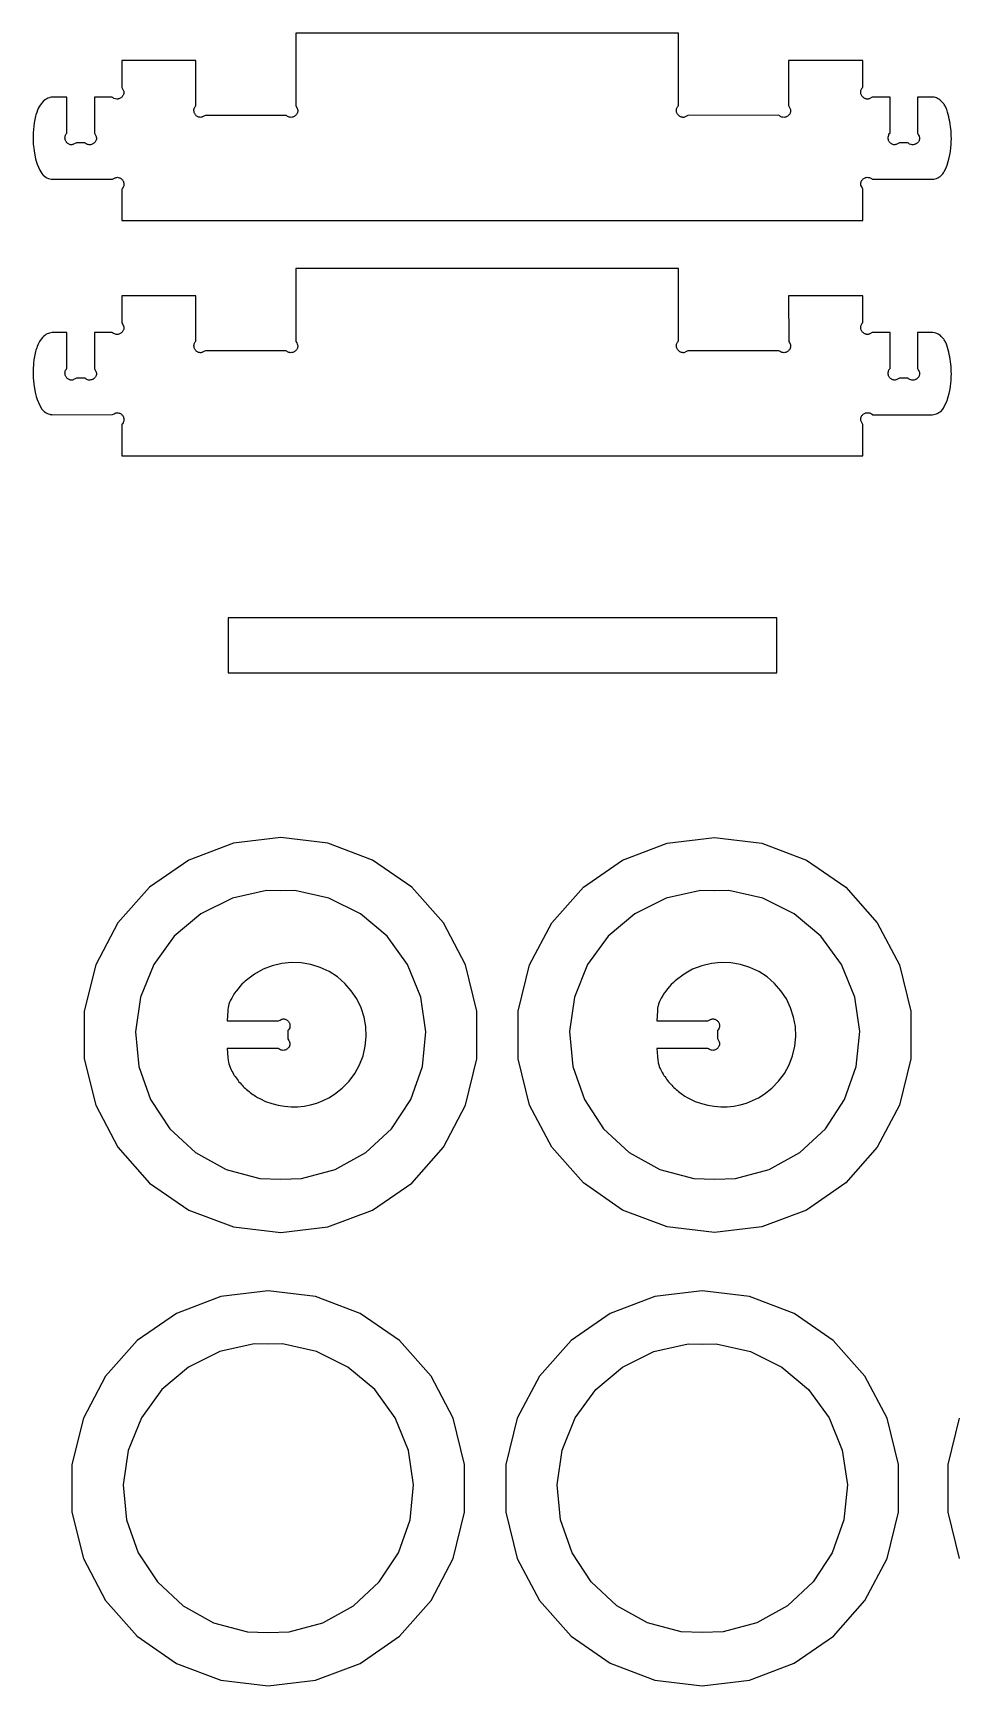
# Model space of a CAD drawing. Extents: x 141.1 to 183.9, y -70.4 to -35.8.
# Drawn here: x 170.38 to 174.58, y -44.52 to -37 of the extents above; entities that cross this region are included whole.
import ezdxf

# ---------------------------------------------------------------- set-up
doc = ezdxf.new("R2010")
doc.units = 0
doc.layers.add('SECTIONCUTEDGES', color=18, linetype='CONTINUOUS')

msp = doc.modelspace()

# ---------------------------------------------------------------- linework, layer by layer
at = {"layer": 'SECTIONCUTEDGES'}
for points in [[(170.7872, -37.852), (174.1542, -37.852), (174.154, -37.7082), (174.1532, -37.7064), (174.1496, -37.6991), (174.1474, -37.6952), (174.1463, -37.6925), (174.1456, -37.6897), (174.1452, -37.6869), (174.1452, -37.684), (174.1455, -37.6811), (174.1467, -37.6769), (174.1478, -37.6741), (174.1492, -37.6715), (174.1508, -37.669), (174.1526, -37.6667), (174.1547, -37.6646), (174.1569, -37.6626), (174.1593, -37.6609), (174.1619, -37.6594), (174.1646, -37.6582), (174.1674, -37.6572), (174.1702, -37.6565), (174.1748, -37.6559), (174.1794, -37.656), (174.1809, -37.6562), (174.1854, -37.6572), (174.1912, -37.6595), (174.1944, -37.6616), (174.1968, -37.6637), (174.1977, -37.6647), (174.1984, -37.665), (174.4704, -37.665), (174.4768, -37.6644), (174.4831, -37.6631), (174.4892, -37.6612), (174.4951, -37.6586), (174.5007, -37.6555), (174.506, -37.6519), (174.5098, -37.6487), (174.5133, -37.6453), (174.5149, -37.6435), (174.5181, -37.6398), (174.5209, -37.6358), (174.5235, -37.6316), (174.5247, -37.6295), (174.5299, -37.6187), (174.5346, -37.6076), (174.5375, -37.6), (174.5426, -37.5846), (174.5459, -37.5728), (174.5501, -37.5543), (174.5528, -37.5389), (174.555, -37.5209), (174.5561, -37.5072), (174.5568, -37.4936), (174.5571, -37.4799), (174.5569, -37.4688), (174.5565, -37.4576), (174.5558, -37.4465), (174.5548, -37.4354), (174.5535, -37.4243), (174.5519, -37.4132), (174.55, -37.4022), (174.5478, -37.3913), (174.5453, -37.3804), (174.5426, -37.3696), (174.5395, -37.3589), (174.5362, -37.3482), (174.5348, -37.3442), (174.5331, -37.3402), (174.5314, -37.3364), (174.5294, -37.3326), (174.5273, -37.3289), (174.525, -37.3253), (174.5225, -37.3218), (174.5199, -37.3184), (174.5171, -37.3152), (174.5142, -37.3121), (174.5111, -37.3091), (174.5043, -37.3034), (174.5004, -37.3007), (174.4948, -37.2973), (174.4898, -37.295), (174.4845, -37.2932), (174.479, -37.2921), (174.4737, -37.2916), (174.4449, -37.2911), (174.4036, -37.2909), (174.4036, -37.4546), (174.404, -37.456), (174.4078, -37.4637), (174.4104, -37.4685), (174.411, -37.4698), (174.4119, -37.4726), (174.4125, -37.4754), (174.4127, -37.4783), (174.4127, -37.4797), (174.4123, -37.4826), (174.4112, -37.4868), (174.41, -37.4896), (174.4087, -37.4922), (174.4071, -37.4947), (174.4052, -37.497), (174.4032, -37.4991), (174.4009, -37.5011), (174.3985, -37.5028), (174.396, -37.5043), (174.3933, -37.5055), (174.3905, -37.5065), (174.3876, -37.5072), (174.383, -37.5078), (174.3784, -37.5077), (174.3739, -37.5069), (174.3674, -37.5046), (174.3622, -37.5012), (174.3598, -37.4988), (174.3595, -37.4987), (174.3226, -37.4988), (174.3215, -37.4992), (174.3176, -37.5011), (174.3091, -37.5055), (174.3064, -37.5066), (174.3037, -37.5073), (174.3008, -37.5077), (174.2979, -37.5078), (174.2951, -37.5074), (174.2908, -37.5063), (174.2881, -37.5051), (174.2854, -37.5038), (174.283, -37.5022), (174.2806, -37.5003), (174.2785, -37.4983), (174.2765, -37.496), (174.2748, -37.4936), (174.2733, -37.4911), (174.2721, -37.4884), (174.2711, -37.4856), (174.2701, -37.4812), (174.2698, -37.4781), (174.2699, -37.4735), (174.2707, -37.469), (174.2724, -37.4639), (174.2734, -37.4618), (174.2765, -37.4573), (174.2788, -37.4549), (174.2789, -37.2909), (174.198, -37.291), (174.1967, -37.2914), (174.1865, -37.2971), (174.1836, -37.2986), (174.1806, -37.2996), (174.1784, -37.2999), (174.1752, -37.3001), (174.1718, -37.2998), (174.1696, -37.2994), (174.1674, -37.2988), (174.1652, -37.298), (174.1631, -37.2971), (174.1611, -37.296), (174.1591, -37.2948), (174.1572, -37.2935), (174.1555, -37.292), (174.1538, -37.2904), (174.1523, -37.2887), (174.1499, -37.2855), (174.1483, -37.2825), (174.1469, -37.2793), (174.1459, -37.276), (174.1453, -37.2726), (174.145, -37.2692), (174.145, -37.2675), (174.1453, -37.2642), (174.146, -37.2609), (174.147, -37.2577), (174.1484, -37.2546), (174.1501, -37.2517), (174.1523, -37.2489), (174.1538, -37.2476), (174.1541, -37.247), (174.1542, -37.1246), (173.8175, -37.1246), (173.8175, -37.3299), (173.8181, -37.3317), (173.8212, -37.3381), (173.8243, -37.3438), (173.8249, -37.3452), (173.8258, -37.3479), (173.8264, -37.3507), (173.8265, -37.3521), (173.8266, -37.355), (173.8264, -37.3565), (173.8259, -37.3593), (173.8251, -37.3621), (173.824, -37.3649), (173.8226, -37.3675), (173.821, -37.37), (173.8191, -37.3723), (173.8171, -37.3745), (173.8149, -37.3764), (173.8124, -37.3781), (173.8099, -37.3796), (173.8072, -37.3809), (173.8044, -37.3818), (173.8, -37.3828), (173.7954, -37.3832), (173.7908, -37.3828), (173.7863, -37.3819), (173.7827, -37.3806), (173.7786, -37.3783), (173.7753, -37.3758), (173.7742, -37.3745), (173.7734, -37.374), (173.3595, -37.3745), (173.3472, -37.3813), (173.3442, -37.3824), (173.3411, -37.3831), (173.34, -37.3832), (173.3367, -37.3832), (173.3345, -37.3829), (173.3322, -37.3825), (173.33, -37.3819), (173.3278, -37.3812), (173.3257, -37.3803), (173.3237, -37.3792), (173.3217, -37.378), (173.3199, -37.3767), (173.3181, -37.3752), (173.3164, -37.3736), (173.3149, -37.3719), (173.3126, -37.3686), (173.3109, -37.3656), (173.3095, -37.3625), (173.3085, -37.3592), (173.3079, -37.3558), (173.3077, -37.3524), (173.3078, -37.349), (173.3082, -37.3457), (173.3086, -37.344), (173.3096, -37.3408), (173.311, -37.3378), (173.3127, -37.3349), (173.3151, -37.3318), (173.3159, -37.3312), (173.3168, -37.3299), (173.3168, -36.9999), (171.5775, -36.9999), (171.5775, -37.3299), (171.5777, -37.3308), (171.5849, -37.3452), (171.5854, -37.3465), (171.5861, -37.3493), (171.5863, -37.3507), (171.5866, -37.3536), (171.5864, -37.3565), (171.5859, -37.3593), (171.585, -37.3621), (171.5839, -37.3649), (171.5825, -37.3675), (171.5809, -37.37), (171.5791, -37.3723), (171.577, -37.3745), (171.5748, -37.3764), (171.5724, -37.3781), (171.5698, -37.3796), (171.5671, -37.3809), (171.5643, -37.3818), (171.5615, -37.3826), (171.5569, -37.3831), (171.5523, -37.383), (171.5478, -37.3823), (171.5448, -37.3814), (171.5399, -37.3792), (171.5366, -37.377), (171.535, -37.3755), (171.5344, -37.3747), (171.5339, -37.3743), (171.5334, -37.3741), (171.1678, -37.3741), (171.1667, -37.3744), (171.1626, -37.3764), (171.1541, -37.3808), (171.1528, -37.3814), (171.1501, -37.3823), (171.1472, -37.3829), (171.1444, -37.3831), (171.1415, -37.383), (171.1387, -37.3824), (171.1358, -37.3816), (171.1331, -37.3805), (171.1304, -37.3791), (171.128, -37.3775), (171.1256, -37.3756), (171.1235, -37.3736), (171.1215, -37.3714), (171.1198, -37.3689), (171.1183, -37.3664), (171.1171, -37.3637), (171.1161, -37.3609), (171.1151, -37.3565), (171.1148, -37.3535), (171.1149, -37.3488), (171.1157, -37.3443), (171.1165, -37.3414), (171.1174, -37.3392), (171.1205, -37.3338), (171.1229, -37.3312), (171.1235, -37.3307), (171.1239, -37.33), (171.1239, -37.1246), (170.7872, -37.1246), (170.7873, -37.247), (170.7887, -37.2504), (170.7946, -37.262), (170.7955, -37.2647), (170.7959, -37.2661), (170.7962, -37.269), (170.7963, -37.2719), (170.7959, -37.2747), (170.7948, -37.279), (170.7937, -37.2817), (170.7923, -37.2844), (170.7907, -37.2868), (170.7888, -37.2892), (170.7868, -37.2913), (170.7846, -37.2933), (170.7821, -37.295), (170.7796, -37.2965), (170.7769, -37.2977), (170.7741, -37.2987), (170.7697, -37.2997), (170.7682, -37.2998), (170.7636, -37.3), (170.759, -37.2994), (170.7575, -37.2991), (170.751, -37.2968), (170.7476, -37.2947), (170.7448, -37.2924), (170.7436, -37.2911), (170.7431, -37.2909), (170.6625, -37.2909), (170.6627, -37.4553), (170.6653, -37.461), (170.6699, -37.4698), (170.6708, -37.4726), (170.6714, -37.4754), (170.6715, -37.4768), (170.6716, -37.4797), (170.6712, -37.4826), (170.6701, -37.4868), (170.6689, -37.4896), (170.6676, -37.4922), (170.666, -37.4947), (170.6641, -37.497), (170.6621, -37.4991), (170.6598, -37.5011), (170.6574, -37.5028), (170.6549, -37.5043), (170.6522, -37.5055), (170.6494, -37.5065), (170.645, -37.5075), (170.6435, -37.5077), (170.6389, -37.5078), (170.6343, -37.5073), (170.6313, -37.5066), (170.6256, -37.5042), (170.6242, -37.5034), (170.6205, -37.5006), (170.6192, -37.4992), (170.6184, -37.4987), (170.5813, -37.4989), (170.5804, -37.4992), (170.5756, -37.5015), (170.568, -37.5055), (170.5654, -37.5066), (170.5626, -37.5073), (170.5597, -37.5077), (170.5568, -37.5078), (170.554, -37.5074), (170.5497, -37.5063), (170.547, -37.5051), (170.5443, -37.5038), (170.5419, -37.5022), (170.5395, -37.5003), (170.5374, -37.4983), (170.5354, -37.496), (170.5337, -37.4936), (170.5322, -37.4911), (170.531, -37.4884), (170.53, -37.4856), (170.529, -37.4812), (170.5287, -37.4766), (170.5288, -37.4735), (170.5296, -37.469), (170.5313, -37.4639), (170.5344, -37.4585), (170.5361, -37.4564), (170.5373, -37.4555), (170.5378, -37.4546), (170.5378, -37.2909), (170.4841, -37.2911), (170.473, -37.2914), (170.4664, -37.2921), (170.4598, -37.2935), (170.4577, -37.2941), (170.4514, -37.2963), (170.4455, -37.299), (170.4399, -37.3022), (170.4348, -37.306), (170.4316, -37.3088), (170.4279, -37.3126), (170.4209, -37.3212), (170.4133, -37.3326), (170.4088, -37.3406), (170.4043, -37.3499), (170.4, -37.3606), (170.3965, -37.3716), (170.3951, -37.3772), (170.3917, -37.3924), (170.389, -37.4078), (170.3868, -37.4232), (170.3852, -37.4388), (170.3841, -37.4543), (170.3836, -37.4738), (170.3837, -37.4776), (170.3842, -37.4969), (170.3847, -37.5045), (170.3866, -37.5239), (170.3881, -37.5356), (170.3914, -37.555), (170.3949, -37.5712), (170.398, -37.5824), (170.4026, -37.5961), (170.4081, -37.6098), (170.4144, -37.6231), (170.4239, -37.6392), (170.4279, -37.6443), (170.4301, -37.6467), (170.4349, -37.651), (170.4412, -37.6556), (170.4465, -37.6586), (170.4535, -37.6615), (170.4592, -37.6633), (170.4666, -37.6646), (170.471, -37.665), (170.7437, -37.6648), (170.7449, -37.6644), (170.7513, -37.6613), (170.757, -37.6582), (170.7583, -37.6576), (170.7611, -37.6567), (170.7639, -37.6561), (170.7668, -37.6559), (170.7697, -37.6561), (170.7711, -37.6563), (170.7753, -37.6575), (170.7781, -37.6586), (170.7807, -37.6599), (170.7832, -37.6615), (170.7855, -37.6634), (170.7877, -37.6654), (170.7896, -37.6677), (170.7913, -37.6701), (170.7928, -37.6726), (170.7941, -37.6753), (170.795, -37.6781), (170.796, -37.6825), (170.7964, -37.6871), (170.7962, -37.6902), (170.7955, -37.6947), (170.7934, -37.7005), (170.7902, -37.7058), (170.7881, -37.708), (170.7873, -37.709)], [(170.7872, -38.9222), (174.1542, -38.9222), (174.1542, -38.7793), (174.1536, -38.7774), (174.1468, -38.764), (174.1459, -38.7613), (174.1453, -38.7584), (174.1451, -38.7556), (174.1453, -38.7527), (174.1455, -38.7512), (174.1467, -38.747), (174.1478, -38.7443), (174.1492, -38.7416), (174.1508, -38.7391), (174.1526, -38.7368), (174.1547, -38.7347), (174.1569, -38.7327), (174.1593, -38.731), (174.1619, -38.7295), (174.1646, -38.7283), (174.1674, -38.7273), (174.1702, -38.7266), (174.1748, -38.726), (174.1794, -38.7261), (174.1809, -38.7263), (174.1854, -38.7273), (174.1898, -38.7289), (174.1944, -38.7317), (174.1966, -38.7335), (174.1971, -38.7342), (174.1984, -38.7351), (174.4704, -38.7351), (174.4768, -38.7345), (174.4831, -38.7332), (174.4892, -38.7313), (174.4951, -38.7288), (174.5007, -38.7256), (174.506, -38.722), (174.5079, -38.7204), (174.5115, -38.7172), (174.5149, -38.7136), (174.5181, -38.7099), (174.5209, -38.7059), (174.5235, -38.7017), (174.5307, -38.687), (174.5361, -38.674), (174.5375, -38.6701), (174.5426, -38.6547), (174.5469, -38.639), (174.5501, -38.6245), (174.5528, -38.609), (174.555, -38.591), (174.5558, -38.5819), (174.5568, -38.5637), (174.5571, -38.55), (174.5569, -38.5389), (174.5565, -38.5277), (174.5558, -38.5166), (174.5548, -38.5055), (174.5535, -38.4944), (174.5519, -38.4833), (174.55, -38.4723), (174.5478, -38.4614), (174.5453, -38.4505), (174.5426, -38.4397), (174.5395, -38.429), (174.5362, -38.4183), (174.5348, -38.4143), (174.5331, -38.4103), (174.5314, -38.4065), (174.5294, -38.4027), (174.5273, -38.399), (174.525, -38.3954), (174.5225, -38.3919), (174.5199, -38.3886), (174.5171, -38.3853), (174.5142, -38.3822), (174.5111, -38.3792), (174.507, -38.3757), (174.5043, -38.3735), (174.4965, -38.3683), (174.4915, -38.3658), (174.4863, -38.3639), (174.4809, -38.3625), (174.4721, -38.3617), (174.4036, -38.361), (174.4036, -38.5247), (174.4042, -38.5265), (174.4078, -38.5338), (174.4104, -38.5386), (174.4115, -38.5413), (174.4122, -38.5441), (174.4126, -38.5469), (174.4127, -38.5498), (174.4125, -38.5513), (174.412, -38.5541), (174.4112, -38.5569), (174.41, -38.5597), (174.4087, -38.5623), (174.4071, -38.5648), (174.4052, -38.5671), (174.4032, -38.5693), (174.4009, -38.5712), (174.3985, -38.5729), (174.396, -38.5744), (174.3933, -38.5756), (174.3905, -38.5766), (174.3861, -38.5776), (174.3815, -38.578), (174.3769, -38.5776), (174.3724, -38.5767), (174.3681, -38.575), (174.3628, -38.5718), (174.3611, -38.5703), (174.3605, -38.5695), (174.3597, -38.5689), (174.3226, -38.5689), (174.3215, -38.5693), (174.3176, -38.5712), (174.3091, -38.5756), (174.3064, -38.5767), (174.3051, -38.5771), (174.3022, -38.5777), (174.2994, -38.5779), (174.2965, -38.5777), (174.2936, -38.5772), (174.2908, -38.5764), (174.2881, -38.5753), (174.2854, -38.5739), (174.283, -38.5723), (174.2806, -38.5704), (174.2785, -38.5684), (174.2765, -38.5661), (174.2748, -38.5637), (174.2733, -38.5612), (174.2721, -38.5585), (174.2711, -38.5557), (174.2701, -38.5513), (174.2698, -38.5482), (174.2699, -38.5436), (174.2707, -38.5391), (174.2711, -38.5376), (174.2734, -38.5319), (174.2771, -38.5267), (174.2781, -38.5259), (174.2789, -38.5247), (174.2789, -38.361), (174.1982, -38.361), (174.1964, -38.3617), (174.1865, -38.3673), (174.1836, -38.3687), (174.1806, -38.3697), (174.1795, -38.3699), (174.1763, -38.3702), (174.1741, -38.3702), (174.1718, -38.3699), (174.1696, -38.3695), (174.1674, -38.3689), (174.1652, -38.3681), (174.1631, -38.3672), (174.1611, -38.3662), (174.1591, -38.365), (174.1572, -38.3636), (174.1555, -38.3621), (174.1538, -38.3605), (174.1523, -38.3588), (174.1499, -38.3556), (174.1483, -38.3526), (174.1469, -38.3494), (174.1459, -38.3461), (174.1453, -38.3427), (174.145, -38.3393), (174.1451, -38.3359), (174.1456, -38.3326), (174.1465, -38.3294), (174.147, -38.3278), (174.1484, -38.3247), (174.1501, -38.3218), (174.1523, -38.319), (174.154, -38.3175), (174.1541, -38.3171), (174.1542, -38.1947), (173.8175, -38.1947), (173.8181, -38.4019), (173.8208, -38.4073), (173.8243, -38.414), (173.8254, -38.4166), (173.8262, -38.4194), (173.8265, -38.4223), (173.8266, -38.4251), (173.8262, -38.428), (173.8251, -38.4323), (173.824, -38.435), (173.8226, -38.4376), (173.821, -38.4401), (173.8191, -38.4424), (173.8171, -38.4446), (173.8149, -38.4465), (173.8124, -38.4482), (173.8099, -38.4497), (173.8072, -38.451), (173.8044, -38.452), (173.8, -38.4529), (173.7969, -38.4532), (173.7923, -38.4531), (173.7908, -38.453), (173.7863, -38.452), (173.7834, -38.451), (173.7786, -38.4485), (173.7735, -38.4442), (173.3602, -38.4444), (173.359, -38.4448), (173.3472, -38.4514), (173.3442, -38.4526), (173.3411, -38.4532), (173.3378, -38.4534), (173.3345, -38.4531), (173.3322, -38.4526), (173.33, -38.452), (173.3278, -38.4513), (173.3257, -38.4504), (173.3237, -38.4493), (173.3217, -38.4481), (173.3199, -38.4468), (173.3181, -38.4453), (173.3164, -38.4437), (173.3149, -38.442), (173.3126, -38.4387), (173.3109, -38.4357), (173.3102, -38.4342), (173.309, -38.4309), (173.3085, -38.4293), (173.3079, -38.4259), (173.3077, -38.4225), (173.3078, -38.4191), (173.3082, -38.4158), (173.3086, -38.4141), (173.3096, -38.4109), (173.311, -38.4079), (173.3127, -38.405), (173.3151, -38.4019), (173.3159, -38.4013), (173.3168, -38.4), (173.3168, -38.07), (171.5775, -38.07), (171.5775, -38.4002), (171.5777, -38.4009), (171.5785, -38.4028), (171.5817, -38.4091), (171.5843, -38.414), (171.5854, -38.4166), (171.5861, -38.4194), (171.5865, -38.4223), (171.5865, -38.4251), (171.5864, -38.4266), (171.5859, -38.4294), (171.585, -38.4323), (171.5839, -38.435), (171.5825, -38.4376), (171.5809, -38.4401), (171.5791, -38.4424), (171.577, -38.4446), (171.5748, -38.4465), (171.5724, -38.4482), (171.5698, -38.4497), (171.5671, -38.451), (171.5643, -38.452), (171.5599, -38.4529), (171.5569, -38.4532), (171.5523, -38.4531), (171.5493, -38.4527), (171.5463, -38.452), (171.5405, -38.4497), (171.5379, -38.448), (171.535, -38.4457), (171.5338, -38.4443), (171.5333, -38.4442), (171.1679, -38.4442), (171.1667, -38.4446), (171.1626, -38.4465), (171.1541, -38.4509), (171.1515, -38.452), (171.1487, -38.4528), (171.1458, -38.4532), (171.1429, -38.4532), (171.1401, -38.4529), (171.1358, -38.4517), (171.1331, -38.4506), (171.1304, -38.4492), (171.128, -38.4476), (171.1256, -38.4458), (171.1235, -38.4437), (171.1215, -38.4415), (171.1198, -38.4391), (171.1183, -38.4365), (171.1171, -38.4338), (171.1161, -38.431), (171.1151, -38.4266), (171.1148, -38.422), (171.1151, -38.4174), (171.1161, -38.4129), (171.1184, -38.4072), (171.1201, -38.4046), (171.1229, -38.4013), (171.1235, -38.4009), (171.1238, -38.4002), (171.1239, -38.1947), (170.7872, -38.1947), (170.7876, -38.3182), (170.7909, -38.3251), (170.7946, -38.3321), (170.7955, -38.3348), (170.7961, -38.3377), (170.7963, -38.3405), (170.7961, -38.3434), (170.7956, -38.3463), (170.7948, -38.3491), (170.7937, -38.3518), (170.7923, -38.3545), (170.7907, -38.357), (170.7888, -38.3593), (170.7868, -38.3614), (170.7846, -38.3634), (170.7821, -38.3651), (170.7796, -38.3666), (170.7769, -38.3678), (170.7741, -38.3688), (170.7697, -38.3698), (170.7651, -38.3701), (170.762, -38.37), (170.7575, -38.3692), (170.7531, -38.3678), (170.7496, -38.3661), (170.7448, -38.3625), (170.7436, -38.3612), (170.7431, -38.361), (170.6625, -38.361), (170.6627, -38.5253), (170.6649, -38.5302), (170.6693, -38.5386), (170.6699, -38.5399), (170.6708, -38.5427), (170.6714, -38.5455), (170.6716, -38.5484), (170.6716, -38.5498), (170.6712, -38.5527), (170.6701, -38.5569), (170.6689, -38.5597), (170.6676, -38.5623), (170.666, -38.5648), (170.6641, -38.5671), (170.6621, -38.5693), (170.6598, -38.5712), (170.6574, -38.5729), (170.6549, -38.5744), (170.6522, -38.5756), (170.6494, -38.5766), (170.6465, -38.5773), (170.6419, -38.5779), (170.6404, -38.578), (170.6358, -38.5776), (170.6313, -38.5767), (170.6277, -38.5754), (170.6249, -38.574), (170.6229, -38.5727), (170.6187, -38.5689), (170.6184, -38.5688), (170.5815, -38.5689), (170.5804, -38.5693), (170.5756, -38.5716), (170.568, -38.5756), (170.5654, -38.5767), (170.5626, -38.5775), (170.5597, -38.5778), (170.5568, -38.5779), (170.5554, -38.5777), (170.5526, -38.5772), (170.5497, -38.5764), (170.547, -38.5753), (170.5443, -38.5739), (170.5419, -38.5723), (170.5395, -38.5704), (170.5374, -38.5684), (170.5354, -38.5661), (170.5337, -38.5637), (170.5322, -38.5612), (170.531, -38.5585), (170.53, -38.5557), (170.529, -38.5513), (170.5289, -38.5498), (170.5287, -38.5452), (170.529, -38.5421), (170.53, -38.5376), (170.5316, -38.5333), (170.5349, -38.528), (170.5362, -38.5264), (170.5375, -38.5253), (170.5378, -38.5247), (170.5378, -38.361), (170.4792, -38.3613), (170.4708, -38.3617), (170.4642, -38.3626), (170.4577, -38.3642), (170.4534, -38.3656), (170.4474, -38.3682), (170.4417, -38.3712), (170.4365, -38.3748), (170.4316, -38.3789), (170.4265, -38.3842), (170.4209, -38.3913), (170.4133, -38.4027), (170.4067, -38.4148), (170.402, -38.4253), (170.4, -38.4307), (170.3965, -38.4417), (170.3951, -38.4473), (170.3933, -38.4549), (170.3903, -38.4702), (170.3878, -38.4856), (170.3859, -38.5011), (170.3852, -38.5089), (170.3841, -38.5245), (170.3836, -38.5439), (170.3837, -38.5516), (170.3845, -38.5708), (170.385, -38.5785), (170.3871, -38.5979), (170.3881, -38.6057), (170.3914, -38.6251), (170.393, -38.6329), (170.3964, -38.6469), (170.398, -38.6525), (170.4026, -38.6662), (170.4081, -38.6799), (170.4144, -38.6932), (170.4239, -38.7093), (170.4279, -38.7144), (170.4312, -38.7179), (170.4336, -38.7201), (170.4399, -38.7249), (170.4425, -38.7265), (170.4492, -38.73), (170.452, -38.7311), (170.4592, -38.7334), (170.4607, -38.7337), (170.468, -38.7349), (170.471, -38.7351), (170.744, -38.7349), (170.7522, -38.7309), (170.757, -38.7283), (170.7597, -38.7272), (170.7625, -38.7265), (170.7653, -38.7261), (170.7682, -38.7261), (170.7711, -38.7264), (170.7753, -38.7276), (170.7781, -38.7287), (170.7807, -38.7301), (170.7832, -38.7317), (170.7855, -38.7335), (170.7877, -38.7355), (170.7896, -38.7378), (170.7913, -38.7402), (170.7928, -38.7428), (170.7941, -38.7455), (170.795, -38.7483), (170.796, -38.7526), (170.7964, -38.7572), (170.7962, -38.7603), (170.7955, -38.7648), (170.7931, -38.7714), (170.7924, -38.7727), (170.7897, -38.7766), (170.7874, -38.7788), (170.7872, -38.7793)], [(171.2699, -39.9087), (173.7642, -39.9087), (173.7642, -39.6593), (171.2699, -39.6593)], [(171.2938, -42.4283), (171.5089, -42.4544), (171.724, -42.4283), (171.9266, -42.3516), (172.1049, -42.2286), (172.2486, -42.0664), (172.3493, -41.8746), (172.4011, -41.6642), (172.4011, -41.4476), (172.3492, -41.2372), (172.2485, -41.0454), (172.1048, -40.8834), (171.9265, -40.7604), (171.7239, -40.6837), (171.5089, -40.6576), (171.2938, -40.6837), (171.0913, -40.7604), (170.913, -40.8834), (170.7693, -41.0454), (170.6685, -41.2372), (170.6166, -41.4476), (170.6166, -41.6642), (170.6685, -41.8746), (170.7692, -42.0664), (170.9128, -42.2286), (171.0912, -42.3516)], [(173.2657, -42.4283), (173.0631, -42.3515), (172.8848, -42.2285), (172.7411, -42.0663), (172.6404, -41.8745), (172.5885, -41.6641), (172.5886, -41.4475), (172.6405, -41.2371), (172.7412, -41.0453), (172.8849, -40.8833), (173.0632, -40.7603), (173.2658, -40.6836), (173.4808, -40.6575), (173.6958, -40.6836), (173.8984, -40.7603), (174.0767, -40.8833), (174.2204, -41.0453), (174.3211, -41.2371), (174.373, -41.4475), (174.373, -41.6641), (174.3212, -41.8745), (174.2205, -42.0663), (174.0768, -42.2285), (173.8985, -42.3515), (173.6959, -42.4283), (173.4808, -42.4543)], [(171.4139, -42.2088), (171.5089, -42.211), (171.6038, -42.2088), (171.7573, -42.1671), (171.8963, -42.0899), (172.0129, -41.9817), (172.1002, -41.8487), (172.1531, -41.6988), (172.1686, -41.5405), (172.1457, -41.3831), (172.0859, -41.2357), (171.9925, -41.107), (171.871, -41.0043), (171.7285, -40.9337), (171.5732, -40.8992), (171.5089, -40.9008), (171.4446, -40.8992), (171.2893, -40.9337), (171.1467, -41.0043), (171.0252, -41.107), (170.9319, -41.2357), (170.872, -41.3831), (170.8492, -41.5405), (170.8647, -41.6988), (170.9176, -41.8487), (171.0048, -41.9817), (171.1214, -42.0899), (171.2605, -42.1671)], [(173.3859, -42.2087), (173.4808, -42.2109), (173.5757, -42.2087), (173.7292, -42.167), (173.8683, -42.0898), (173.9848, -41.9816), (174.0721, -41.8486), (174.125, -41.6987), (174.1405, -41.5404), (174.1176, -41.383), (174.0578, -41.2356), (173.9644, -41.1069), (173.843, -41.0042), (173.7004, -40.9336), (173.5451, -40.8991), (173.4808, -40.9007), (173.4165, -40.8991), (173.2612, -40.9336), (173.1186, -41.0042), (172.9971, -41.1069), (172.9038, -41.2356), (172.8439, -41.383), (172.8211, -41.5404), (172.8366, -41.6987), (172.8895, -41.8486), (172.9768, -41.9816), (173.0933, -42.0898), (173.2324, -42.167)], [(171.5862, -41.8819), (171.6158, -41.8789), (171.645, -41.8732), (171.6736, -41.865), (171.7014, -41.8542), (171.7281, -41.841), (171.7535, -41.8254), (171.7886, -41.7981), (171.8196, -41.7662), (171.8461, -41.7304), (171.8675, -41.6914), (171.8834, -41.6498), (171.8935, -41.6065), (171.8976, -41.5622), (171.8957, -41.5177), (171.8878, -41.4739), (171.874, -41.4316), (171.8546, -41.3915), (171.8299, -41.3545), (171.8005, -41.321), (171.7667, -41.2919), (171.7294, -41.2676), (171.6891, -41.2485), (171.6466, -41.235), (171.6026, -41.2275), (171.5581, -41.2259), (171.5137, -41.2304), (171.4703, -41.2408), (171.4288, -41.257), (171.3898, -41.2786), (171.3533, -41.306), (171.3476, -41.3109), (171.343, -41.3152), (171.333, -41.3252), (171.3232, -41.3358), (171.315, -41.3455), (171.3072, -41.3556), (171.2998, -41.3659), (171.2928, -41.3766), (171.2863, -41.3875), (171.2813, -41.3966), (171.278, -41.4038), (171.2752, -41.4112), (171.274, -41.4149), (171.2719, -41.4226), (171.2703, -41.4304), (171.2692, -41.4391), (171.2686, -41.4453), (171.2656, -41.4917), (171.4994, -41.4912), (171.5061, -41.488), (171.5118, -41.4849), (171.5145, -41.4838), (171.5173, -41.483), (171.5201, -41.4826), (171.523, -41.4826), (171.5244, -41.4827), (171.5273, -41.4833), (171.5301, -41.4841), (171.5329, -41.4852), (171.5355, -41.4866), (171.538, -41.4882), (171.5403, -41.4901), (171.5424, -41.4921), (171.5444, -41.4943), (171.5461, -41.4968), (171.5476, -41.4993), (171.5488, -41.502), (171.5498, -41.5048), (171.5505, -41.5077), (171.5511, -41.5123), (171.551, -41.5169), (171.5508, -41.5184), (171.5498, -41.5229), (171.5482, -41.5272), (171.5454, -41.5319), (171.5431, -41.5344), (171.5422, -41.5352), (171.542, -41.5357), (171.5422, -41.5731), (171.5462, -41.5813), (171.5488, -41.5862), (171.5494, -41.5875), (171.5503, -41.5902), (171.5509, -41.593), (171.5511, -41.5959), (171.5509, -41.5988), (171.5507, -41.6002), (171.5495, -41.6045), (171.5484, -41.6072), (171.5471, -41.6098), (171.5454, -41.6123), (171.5436, -41.6146), (171.5416, -41.6168), (171.5393, -41.6187), (171.5369, -41.6205), (171.5343, -41.6219), (171.5317, -41.6232), (171.5289, -41.6242), (171.5245, -41.6251), (171.5199, -41.6255), (171.5153, -41.6252), (171.5108, -41.6242), (171.5051, -41.6219), (171.5005, -41.6188), (171.4983, -41.6165), (171.4978, -41.6164), (171.2656, -41.6164), (171.2689, -41.658), (171.2702, -41.6705), (171.2715, -41.6788), (171.2734, -41.6869), (171.2758, -41.695), (171.2787, -41.7028), (171.2803, -41.7067), (171.2839, -41.7142), (171.2873, -41.7206), (171.2908, -41.7268), (171.2945, -41.733), (171.2983, -41.7391), (171.3023, -41.7451), (171.3064, -41.751), (171.3106, -41.7569), (171.315, -41.7626), (171.3195, -41.7682), (171.3242, -41.7737), (171.3289, -41.7791), (171.3338, -41.7844), (171.3387, -41.7895), (171.3437, -41.7945), (171.3489, -41.7993), (171.3542, -41.8041), (171.3595, -41.8087), (171.365, -41.8131), (171.3706, -41.8175), (171.3763, -41.8217), (171.3821, -41.8258), (171.3879, -41.8297), (171.3939, -41.8335), (171.4039, -41.8394), (171.4136, -41.8447), (171.4406, -41.8573), (171.4686, -41.8674), (171.4974, -41.875), (171.5267, -41.8799), (171.5564, -41.8822)], [(173.4498, -41.875), (173.4792, -41.8799), (173.5089, -41.8822), (173.5387, -41.8819), (173.5683, -41.8789), (173.5975, -41.8732), (173.6261, -41.865), (173.6539, -41.8542), (173.6805, -41.841), (173.7059, -41.8254), (173.741, -41.7981), (173.7721, -41.7662), (173.7986, -41.7304), (173.8199, -41.6914), (173.8358, -41.6498), (173.8459, -41.6065), (173.8501, -41.5622), (173.8482, -41.5177), (173.8402, -41.4739), (173.8264, -41.4316), (173.8071, -41.3915), (173.7824, -41.3545), (173.7529, -41.321), (173.7192, -41.2919), (173.6818, -41.2676), (173.6415, -41.2485), (173.599, -41.235), (173.5551, -41.2275), (173.5105, -41.2259), (173.4662, -41.2304), (173.4228, -41.2408), (173.3813, -41.257), (173.3423, -41.2786), (173.3017, -41.3095), (173.294, -41.3166), (173.2841, -41.3266), (173.2757, -41.3358), (173.2675, -41.3455), (173.2596, -41.3556), (173.2522, -41.3659), (173.2453, -41.3766), (173.2387, -41.3875), (173.2338, -41.3966), (173.2305, -41.4038), (173.2277, -41.4112), (173.2264, -41.4149), (173.2243, -41.4226), (173.2235, -41.4265), (173.2222, -41.4343), (173.2211, -41.4453), (173.2181, -41.4917), (173.4508, -41.4916), (173.4656, -41.4843), (173.4683, -41.4834), (173.4711, -41.4828), (173.474, -41.4826), (173.4755, -41.4826), (173.4783, -41.483), (173.4826, -41.4841), (173.4853, -41.4852), (173.4879, -41.4866), (173.4904, -41.4882), (173.4928, -41.4901), (173.4949, -41.4921), (173.4968, -41.4943), (173.4986, -41.4968), (173.5, -41.4993), (173.5013, -41.502), (173.5023, -41.5048), (173.503, -41.5077), (173.5034, -41.5107), (173.5036, -41.5153), (173.5033, -41.5184), (173.5023, -41.5229), (173.5007, -41.5272), (173.4974, -41.5325), (173.4959, -41.5342), (173.4948, -41.535), (173.4945, -41.5357), (173.4945, -41.5722), (173.4951, -41.5741), (173.5013, -41.5862), (173.5024, -41.5888), (173.5028, -41.5902), (173.5033, -41.593), (173.5035, -41.5945), (173.5035, -41.5974), (173.5032, -41.6002), (173.502, -41.6045), (173.5009, -41.6072), (173.4995, -41.6098), (173.4979, -41.6123), (173.4961, -41.6146), (173.494, -41.6168), (173.4918, -41.6187), (173.4894, -41.6205), (173.4868, -41.6219), (173.4841, -41.6232), (173.4813, -41.6242), (173.4769, -41.6251), (173.4723, -41.6255), (173.4693, -41.6253), (173.4647, -41.6246), (173.4582, -41.6222), (173.453, -41.6188), (173.4508, -41.6165), (173.4503, -41.6164), (173.2181, -41.6164), (173.221, -41.6539), (173.2227, -41.6705), (173.224, -41.6788), (173.2249, -41.6829), (173.227, -41.691), (173.2296, -41.6989), (173.2327, -41.7067), (173.2345, -41.7105), (173.2398, -41.7206), (173.2433, -41.7268), (173.247, -41.733), (173.2508, -41.7391), (173.2548, -41.7451), (173.2589, -41.751), (173.2631, -41.7569), (173.2675, -41.7626), (173.272, -41.7682), (173.2766, -41.7737), (173.2814, -41.7791), (173.2863, -41.7844), (173.2912, -41.7895), (173.2962, -41.7945), (173.3014, -41.7993), (173.3066, -41.8041), (173.312, -41.8087), (173.3175, -41.8131), (173.3231, -41.8175), (173.3287, -41.8217), (173.3345, -41.8258), (173.3404, -41.8297), (173.3464, -41.8335), (173.3557, -41.8391), (173.366, -41.8447), (173.393, -41.8573), (173.421, -41.8674)], [(171.4527, -44.5154), (171.6678, -44.4894), (171.8704, -44.4127), (172.0487, -44.2896), (172.1924, -44.1275), (172.2931, -43.9357), (172.345, -43.7253), (172.3449, -43.5087), (172.293, -43.2983), (172.1923, -43.1065), (172.0486, -42.9444), (171.8703, -42.8215), (171.6677, -42.7447), (171.4527, -42.7187), (171.2377, -42.7447), (171.0351, -42.8215), (170.8568, -42.9444), (170.7131, -43.1065), (170.6124, -43.2983), (170.5605, -43.5087), (170.5605, -43.7253), (170.6123, -43.9357), (170.713, -44.1275), (170.8567, -44.2896), (171.035, -44.4127), (171.2376, -44.4894)], [(173.4246, -44.5153), (173.6397, -44.4893), (173.8423, -44.4126), (174.0207, -44.2895), (174.1643, -44.1274), (174.265, -43.9356), (174.3169, -43.7252), (174.3169, -43.5086), (174.265, -43.2982), (174.1642, -43.1064), (174.0205, -42.9443), (173.8422, -42.8214), (173.6397, -42.7446), (173.4246, -42.7186), (173.2096, -42.7446), (173.007, -42.8214), (172.8287, -42.9443), (172.685, -43.1064), (172.5843, -43.2982), (172.5324, -43.5086), (172.5324, -43.7252), (172.5842, -43.9356), (172.6849, -44.1274), (172.8286, -44.2895), (173.0069, -44.4126), (173.2095, -44.4893)], [(171.4527, -44.2721), (171.5476, -44.2698), (171.7011, -44.2282), (171.8402, -44.151), (171.9567, -44.0428), (172.044, -43.9098), (172.0969, -43.7598), (172.1124, -43.6016), (172.0896, -43.4442), (172.0297, -43.2968), (171.9363, -43.1681), (171.8149, -43.0654), (171.6723, -42.9948), (171.517, -42.9603), (171.4527, -42.9618), (171.3884, -42.9603), (171.2331, -42.9948), (171.0905, -43.0654), (170.9691, -43.1681), (170.8757, -43.2968), (170.8159, -43.4442), (170.793, -43.6016), (170.8085, -43.7598), (170.8614, -43.9098), (170.9487, -44.0428), (171.0652, -44.151), (171.2043, -44.2282), (171.3578, -44.2698)], [(173.4246, -44.272), (173.3297, -44.2697), (173.1762, -44.2281), (173.0372, -44.1509), (172.9206, -44.0427), (172.8333, -43.9097), (172.7804, -43.7597), (172.7649, -43.6015), (172.7878, -43.4441), (172.8476, -43.2967), (172.941, -43.168), (173.0625, -43.0653), (173.205, -42.9947), (173.3603, -42.9602), (173.4246, -42.9617), (173.4889, -42.9602), (173.6442, -42.9947), (173.7868, -43.0653), (173.9083, -43.168), (174.0016, -43.2967), (174.0615, -43.4441), (174.0843, -43.6015), (174.0688, -43.7597), (174.0159, -43.9097), (173.9287, -44.0427), (173.8121, -44.1509), (173.673, -44.2281), (173.5196, -44.2697)]]:
    msp.add_lwpolyline(points, close=True, dxfattribs=at)
msp.add_lwpolyline([(174.5942, -43.9357), (174.5424, -43.7253), (174.5424, -43.5087), (174.5943, -43.2983)], dxfattribs=at)

doc.saveas('drawing.dxf')
